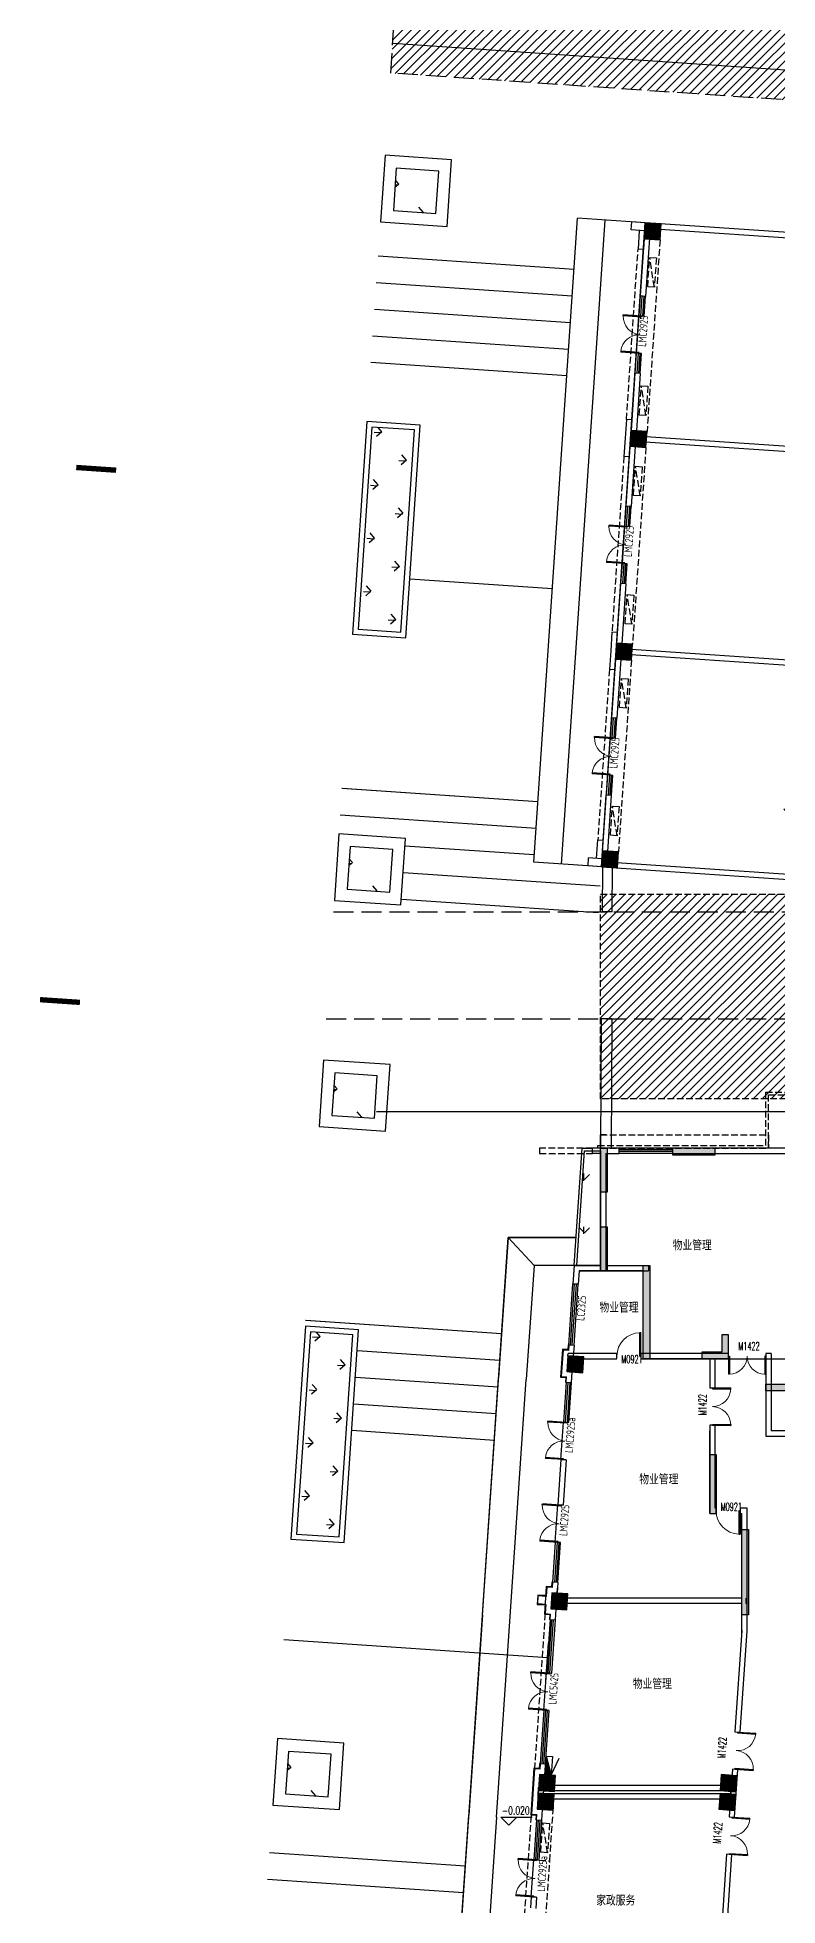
# Model space of a CAD drawing. Header units: millimetres. Extents: x 36720183 to 38160956, y 58934012 to 60388477.
# Drawn here: x 37394850 to 37422603, y 59413485 to 59483535 of the extents above; entities that cross this region are included whole.
import ezdxf

# ---------------------------------------------------------------- set-up
doc = ezdxf.new("R2010")
doc.units = ezdxf.units.MM
doc.header["$LTSCALE"] = 1000
doc.header["$MEASUREMENT"] = 0
doc.linetypes.add('DASH', pattern=[0.35, 0.25, -0.1])
for name, color, linetype in [('@ 绿化', 8, 'Continuous'), ('@YL', 2, 'Continuous'), ('@园建', 1, 'Continuous'), ('@围墙', 5, 'Continuous'), ('@扑救面填充', 8, 'Continuous'), ('C_Wall', 6, 'Continuous'), ('COLUMN', 9, 'Continuous'), ('CURTWALL', 4, 'Continuous'), ('DIM_ELEV', 3, 'Continuous'), ('DIM_LEAD', 3, 'Continuous'), ('DIM_SYMB', 3, 'Continuous'), ('j-建筑提资说明', 5, 'Continuous'), ('PUB_HATCH', 8, 'Continuous'), ('PUB_TEXT', 7, 'Continuous'), ('STAIR', 2, 'Continuous'), ('SZ-ZH-DIM', 7, 'Continuous'), ('WALL', 4, 'Continuous'), ('WINDOW', 2, 'Continuous'), ('WINDOW_TEXT', 3, 'Continuous'), ('扑救面', 2, 'Continuous'), ('水X-EQU', 200, 'Continuous'), ('空调机位', 7, 'Continuous'), ('线脚', 6, 'Continuous'), ('裙楼挑廊', 7, 'Continuous'), ('首层轮廓', 6, 'Continuous')]:
    doc.layers.add(name, color=color, linetype=linetype)
doc.styles.add('_TCH_DIM', font='SIMPLEX', dxfattribs={"bigfont": 'GBCBIG'})
doc.styles.add('_TCH_WINDOW', font='SIMPLEX.shx', dxfattribs={"width": 0.7, "height": 3.5, "bigfont": 'GBCBIG.shx'})
doc.styles.get("Standard").update_dxf_attribs({"font": 'gbenor.shx', "bigfont": 'gbcbig.shx'})
pattern_1 = [(45, (0, 0), (-168.3798023, 168.3798023), [])]

# ---------------------------------------------------------------- blocks, each defined once
blk = doc.blocks.new('_FZH')
blk.add_lwpolyline([(-0.5, -0.5), (0.5, -0.5), (0.5, 0.5), (-0.5, 0.5)], close=True)
at = {"layer": 'PUB_HATCH'}
blk.add_solid([(-0.5, -0.5), (0.5, -0.5), (-0.5, 0.5), (0.5, 0.5)], dxfattribs=at)
blk = doc.blocks.new('A$C0E546E4F')
at = {"layer": '水X-EQU'}
h = blk.add_hatch(dxfattribs=at)
h.set_pattern_fill('ANSI31', color=256, scale=80, style=0)
h.set_pattern_definition([(45, (-34231878.309, -36246077.902), (-7.0710678119, 7.0710678119), [])])
h.paths.add_polyline_path([(0, 240), (0, 0), (700, 0)])
for p, q in [((0, 240), (659, 493)), ((700, 0), (0, 240))]:
    blk.add_line(p, q, dxfattribs=at)
blk.add_lwpolyline([(0, 240), (0, 0), (700, 0), (700, 240)], close=True, dxfattribs=at)
blk = doc.blocks.new('DKHG')
at = {"layer": '空调机位', "linetype": 'DASH'}
blk.add_lwpolyline([(37412915, 59399871), (37412665, 59399888), (37412740, 59400986), (37412989, 59400969)], close=True, dxfattribs=at)
blk.add_lwpolyline([(37412915, 59399871), (37412740, 59400986)], dxfattribs=at)
blk = doc.blocks.new('scjg0112')
at = {"layer": 'C_Wall'}
h = blk.add_hatch(color=252, dxfattribs=at)
h.dxf.hatch_style = 1
h.paths.add_polyline_path([(4965705, -2297534), (4965705, -2297334), (4965455, -2297334), (4965455, -2298984), (4965705, -2298984)])
h.paths.add_polyline_path([(4965705, -2300284), (4965455, -2300284), (4965455, -2301934), (4965705, -2301934), (4965705, -2301734)])
h.paths.add_polyline_path([(4967305, -2301734), (4967055, -2301734), (4967055, -2305234), (4967305, -2305234)])
h.paths.add_polyline_path([(4969805, -2309034), (4969805, -2308834), (4969555, -2308834), (4969555, -2311034), (4969805, -2311034)])
h.paths.add_polyline_path([(4971005, -2311634), (4970755, -2311634), (4970755, -2314834), (4971005, -2314834)])
h.paths.add_polyline_path([(4974606, -2315284), (4972905, -2315284), (4972905, -2315534), (4973055, -2315534), (4973055, -2315534), (4974606, -2315534)])
h.paths.add_polyline_path([(4982405, -2315284), (4980705, -2315284), (4980705, -2315534), (4980855, -2315534), (4980855, -2315534), (4982405, -2315534)])
h.paths.add_polyline_path([(4984555, -2311634), (4984305, -2311634), (4984305, -2314834), (4984555, -2314834), (4984555, -2314734)])
h.paths.add_polyline_path([(4985755, -2308834), (4985505, -2308834), (4985505, -2309034), (4985505, -2311034), (4985755, -2311034)])
h.paths.add_polyline_path([(4982855, -2307884), (4981055, -2307884), (4981055, -2308134), (4982855, -2308134)])
h.paths.add_polyline_path([(4974255, -2307884), (4972455, -2307884), (4972455, -2308134), (4974255, -2308134)])
h.paths.add_polyline_path([(4973305, -2306184), (4973105, -2306184), (4971655, -2306184), (4971655, -2306434), (4973305, -2306434)])
h.paths.add_polyline_path([(4975655, -2306184), (4975455, -2306184), (4974005, -2306184), (4974005, -2306434), (4975655, -2306434)])
h.paths.add_polyline_path([(4970255, -2304334), (4970005, -2304334), (4970005, -2304984), (4969255, -2304984), (4969255, -2305234), (4970255, -2305234)])
h.paths.add_polyline_path([(4975655, -2303484), (4975405, -2303484), (4975405, -2304834), (4975905, -2304834), (4975905, -2304584), (4975655, -2304584)])
h.paths.add_polyline_path([(4975655, -2298234), (4977655, -2298234), (4977655, -2298984), (4977855, -2298984), (4977855, -2298034), (4975655, -2298034), (4975655, -2297334), (4975405, -2297334), (4975405, -2301034), (4975655, -2301034)])
h.paths.add_polyline_path([(4969755, -2297334), (4968355, -2297334), (4968155, -2297334), (4968155, -2297584), (4969755, -2297584)])
h.paths.add_polyline_path([(4979855, -2298234), (4980305, -2298234), (4980305, -2298034), (4979655, -2298034), (4979655, -2299684), (4979855, -2299684)])
h.paths.add_polyline_path([(4986955, -2296484), (4986705, -2296484), (4986705, -2296934), (4985655, -2296934), (4985655, -2297184), (4986955, -2297184)])
h.paths.add_polyline_path([(4990205, -2295484), (4989955, -2295484), (4989955, -2297184), (4990205, -2297184)])
h.paths.add_polyline_path([(4993955, -2295484), (4993705, -2295484), (4993705, -2295684), (4993705, -2297134), (4993955, -2297134)])
h.paths.add_polyline_path([(4993955, -2299784), (4993705, -2299784), (4993705, -2301384), (4993705, -2301584), (4993955, -2301584)])
h.paths.add_polyline_path([(4992355, -2301384), (4992105, -2301384), (4992105, -2304234), (4992105, -2304434), (4992355, -2304434)])
h.paths.add_polyline_path([(4987136, -2304234), (4986955, -2304234), (4986955, -2303634), (4986705, -2303634), (4986705, -2304834), (4986955, -2304834), (4986955, -2304484), (4987136, -2304484)])
h.paths.add_polyline_path([(4982505, -2303284), (4982255, -2303284), (4982255, -2304584), (4982001, -2304584), (4982001, -2304834), (4982505, -2304834)])
h.paths.add_polyline_path([(4983905, -2306184), (4983705, -2306184), (4982255, -2306184), (4982255, -2306434), (4983905, -2306434)])
h.paths.add_polyline_path([(4986955, -2306184), (4986755, -2306184), (4985305, -2306184), (4985305, -2306434), (4986955, -2306434)])
h.paths.add_polyline_path([(4982255, -2297534), (4982505, -2297534), (4982505, -2297184), (4982955, -2297184), (4982955, -2296934), (4982255, -2296934)])
h.paths.add_polyline_path([(4982505, -2298034), (4981805, -2298034), (4981805, -2298234), (4982255, -2298234), (4982255, -2299484), (4982505, -2299484)])
for points in [[(4990205, -2295484), (4989955, -2295484), (4989955, -2297184), (4990205, -2297184)], [(4993705, -2295684), (4993705, -2295484), (4993955, -2295484), (4993955, -2297134), (4993705, -2297134), (4993705, -2295684)], [(4985655, -2297184), (4985655, -2296934), (4986705, -2296934), (4986705, -2296484), (4986955, -2296484), (4986955, -2297184)], [(4965705, -2297334), (4965705, -2297534), (4965705, -2297534), (4965705, -2298984), (4965455, -2298984), (4965455, -2297334)], [(4969755, -2297584), (4969755, -2297334), (4968355, -2297334), (4968355, -2297334), (4968155, -2297334), (4968155, -2297584)], [(4982955, -2296934), (4982255, -2296934), (4982255, -2298034), (4981805, -2298034), (4981805, -2298234), (4982255, -2298234), (4982255, -2299484), (4982505, -2299484), (4982505, -2297184), (4982955, -2297184)], [(4980305, -2298234), (4980305, -2298034), (4979655, -2298034), (4979655, -2299684), (4979855, -2299684), (4979855, -2298234)], [(4965705, -2301934), (4965455, -2301934), (4965455, -2300284), (4965705, -2300284), (4965705, -2301734), (4965705, -2301734)], [(4993705, -2301584), (4993705, -2301384), (4993705, -2301384), (4993705, -2299784), (4993955, -2299784), (4993955, -2301584)], [(4967055, -2301734), (4967305, -2301734), (4967305, -2305234), (4967055, -2305234)], [(4992105, -2304434), (4992105, -2304234), (4992105, -2304234), (4992105, -2301384), (4992355, -2301384), (4992355, -2304434)], [(4975655, -2303484), (4975405, -2303484), (4975405, -2304834), (4975905, -2304834), (4975905, -2304584), (4975655, -2304584)], [(4982255, -2303284), (4982255, -2304584), (4982001, -2304584), (4982001, -2304834), (4982505, -2304834), (4982505, -2303284)], [(4986955, -2304834), (4986705, -2304834), (4986705, -2303634), (4986955, -2303634), (4986955, -2304234), (4987136, -2304234), (4987136, -2304484), (4986955, -2304484)], [(4970005, -2304334), (4970005, -2304984), (4969255, -2304984), (4969255, -2305234), (4970255, -2305234), (4970255, -2304334)], [(4973105, -2306184), (4973305, -2306184), (4973305, -2306434), (4971655, -2306434), (4971655, -2306184), (4973105, -2306184)], [(4975455, -2306184), (4975655, -2306184), (4975655, -2306434), (4974005, -2306434), (4974005, -2306184), (4975455, -2306184)], [(4983705, -2306184), (4983905, -2306184), (4983905, -2306434), (4982255, -2306434), (4982255, -2306184), (4983705, -2306184)], [(4986755, -2306184), (4986955, -2306184), (4986955, -2306434), (4985305, -2306434), (4985305, -2306184), (4986755, -2306184)], [(4974255, -2307884), (4972455, -2307884), (4972455, -2308134), (4974255, -2308134)], [(4981055, -2307884), (4982855, -2307884), (4982855, -2308134), (4981055, -2308134)], [(4969555, -2311034), (4969805, -2311034), (4969805, -2309034), (4969805, -2309034), (4969805, -2308834), (4969555, -2308834)], [(4985755, -2311034), (4985505, -2311034), (4985505, -2309034), (4985505, -2309034), (4985505, -2308834), (4985755, -2308834)], [(4970755, -2311634), (4971005, -2311634), (4971005, -2314834), (4970755, -2314834)], [(4984555, -2311634), (4984305, -2311634), (4984305, -2314834), (4984305, -2314834), (4984555, -2314834), (4984555, -2314734), (4984555, -2314734)], [(4974606, -2315534), (4974606, -2315284), (4972905, -2315284), (4972905, -2315534), (4973055, -2315534), (4973055, -2315534)], [(4982405, -2315534), (4982405, -2315284), (4980705, -2315284), (4980705, -2315534), (4980855, -2315534), (4980855, -2315534)]]:
    blk.add_lwpolyline(points, close=True, dxfattribs=at)
at = {"layer": 'C_Wall', "const_width": 0.02}
blk.add_lwpolyline([(4977655, -2298984), (4977855, -2298984), (4977855, -2298034), (4975655, -2298034), (4975655, -2297334), (4975405, -2297334), (4975405, -2301034), (4975655, -2301034), (4975655, -2298234), (4977655, -2298234)], close=True, dxfattribs=at)
blk = doc.blocks.new('$DorLib2D$00000002')
for p, q in [((-0.5, 0), (-0.5, 0.4875)), ((-0.475, 0.4875), (-0.5, 0.4875)), ((-0.475, 0), (-0.475, 0.4875)), ((0.475, 0), (0.475, 0.4875)), ((0.475, 0.4875), (0.5, 0.4875)), ((0.5, 0), (0.5, 0.4875)), ((-0.5, 0), (-0.475, 0)), ((0.5, 0), (0.475, 0))]:
    blk.add_line(p, q)
at = {"lineweight": 13}
for centre, start, end in [((-0.4875, 0), 0, 88.53072), ((0.4875, 0), 91.46928, 180)]:
    blk.add_arc(centre, 0.4875, start, end, dxfattribs=at)
blk = doc.blocks.new('$DorLib2D$00000001')
for p, q in [((0.45, 0.975), (0.5, 0.975)), ((0.45, 0), (0.45, 0.975)), ((0.5, 0), (0.5, 0.975)), ((0.5, 0), (0.45, 0))]:
    blk.add_line(p, q)
at = {"lineweight": 13}
blk.add_arc((0.475, 0), 0.975, 91.46928, 180, dxfattribs=at)
blk = doc.blocks.new('T10T12T13scpm')
at = {"layer": '@YL', "color": 6, "ltscale": 0.2}
for points in [[(572127, 105166), (572426, 109566), (572814, 109566)], [(572226, 105159), (572519, 109466), (572814, 109466)]]:
    blk.add_lwpolyline(points, dxfattribs=at)
at = {"layer": 'CURTWALL', "color": 6}
for p, q in [((571924, 102179), (572080, 104474)), ((571990, 102175), (572146, 104470)), ((572057, 102170), (572213, 104465)), ((572080, 104474), (572279, 104461)), ((572123, 102166), (572279, 104461)), ((571829, 100783), (571727, 99286)), ((571895, 100778), (571793, 99281)), ((571962, 100774), (571860, 99277)), ((571926, 99272), (572028, 100769)), ((571727, 99286), (571926, 99272)), ((571631, 97889), (571831, 97875)), ((571516, 96185), (571716, 96171)), ((571421, 94788), (571319, 93291)), ((571488, 94783), (571386, 93287)), ((571621, 94774), (571421, 94788)), ((571554, 94779), (571452, 93282)), ((571519, 93278), (571621, 94774)), ((571224, 91895), (571088, 89885)), ((571154, 89881), (571291, 91890)), ((571221, 89876), (571357, 91886)), ((571287, 89871), (571424, 91881)), ((571088, 89885), (571287, 89871)), ((570993, 88488), (570856, 86479)), ((570922, 86474), (571059, 88484)), ((570989, 86470), (571126, 88479)), ((571192, 88475), (570993, 88488)), ((571055, 86465), (571192, 88475)), ((570713, 84380), (570611, 82883)), ((570780, 84376), (570677, 82879)), ((570846, 84371), (570744, 82874)), ((570811, 82870), (570913, 84367)), ((570611, 82883), (570811, 82870)), ((570516, 81487), (570715, 81473))]:
    blk.add_line(p, q, dxfattribs=at)
at = {"layer": 'DIM_ELEV', "color": 6}
for p, q in [((569682, 84175), (569382, 84475)), ((569382, 84475), (570547, 84475)), ((569682, 84175), (569982, 84475))]:
    blk.add_line(p, q, dxfattribs=at)
at = {"layer": 'STAIR', "color": 6}
for p, q in [((570623, 105166), (569651, 106206)), ((568690, 92067), (569295, 100955)), ((569728, 91996), (570332, 100884)), ((571631, 97889), (571727, 99286)), ((571421, 94788), (571516, 96185)), ((568690, 92067), (568179, 84552)), ((569217, 84482), (569728, 91996)), ((571068, 89600), (571163, 90997)), ((570992, 88488), (571088, 89885)), ((567663, 76955), (568179, 84552)), ((569217, 84482), (568701, 76884)), ((570516, 81486), (570611, 82883))]:
    blk.add_line(p, q, dxfattribs=at)
for points in [[(572197, 106206), (569651, 106206), (569295, 100955)], [(572127, 105166), (570623, 105166), (570332, 100884)]]:
    blk.add_lwpolyline(points, dxfattribs=at)
at = {"layer": 'WALL', "color": 6}
for p, q in [((573114, 109566), (573114, 110066)), ((573314, 110066), (573114, 110066)), ((573312, 109566), (572814, 109566)), ((572814, 109366), (572814, 109566)), ((573112, 109366), (572814, 109366)), ((573112, 109366), (573112, 104966)), ((575273, 109566), (573113, 109566)), ((573113, 105166), (573113, 109566)), ((573814, 109566), (573312, 109566)), ((573312, 109366), (573814, 109366)), ((573312, 109366), (573312, 104966)), ((573814, 109366), (573814, 109566)), ((583112, 109566), (575273, 109566)), ((580114, 109566), (575814, 109566)), ((575814, 109566), (575814, 109366)), ((575814, 109366), (580114, 109366)), ((572127, 105166), (572080, 104474)), ((572127, 105166), (573113, 105166)), ((573112, 105166), (572127, 105166)), ((573112, 104966), (573112, 105166)), ((573313, 105166), (574913, 105166)), ((574913, 105166), (574913, 104966)), ((572279, 104461), (572080, 104474)), ((572314, 104966), (572279, 104461)), ((572314, 104966), (573213, 104966)), ((573112, 104966), (572314, 104966)), ((573312, 104966), (573112, 104966)), ((573213, 104966), (574913, 104966)), ((571689, 101679), (571643, 100996)), ((571711, 101993), (571689, 101679)), ((571910, 101980), (571711, 101993)), ((571889, 101666), (571856, 101182)), ((571889, 101666), (573729, 101666)), ((571896, 101780), (571902, 101866)), ((572096, 101767), (571896, 101780)), ((573729, 101866), (571902, 101866)), ((571924, 102179), (571910, 101980)), ((572123, 102166), (571924, 102179)), ((572123, 102166), (572096, 101767)), ((573729, 101666), (573729, 101866)), ((577213, 101866), (574629, 101866)), ((574629, 101866), (574629, 101666)), ((574629, 101666), (577213, 101666)), ((577313, 101866), (574712, 101866)), ((577213, 101666), (574712, 101666)), ((577912, 101866), (577213, 101866)), ((577213, 101666), (577213, 100569)), ((577913, 101866), (577313, 101866)), ((577913, 101666), (577413, 101666)), ((577413, 100569), (577413, 101666)), ((577413, 101666), (577912, 101666)), ((577912, 101666), (577912, 101866)), ((577913, 101666), (580612, 101666)), ((579512, 101866), (579312, 101866)), ((579312, 101866), (579312, 101666)), ((579312, 101666), (579312, 98766)), ((579312, 101666), (579312, 101666)), ((579512, 101866), (579512, 98966)), ((571643, 100996), (571842, 100982)), ((571829, 100783), (571842, 100982)), ((571856, 101182), (572055, 101168)), ((572028, 100769), (572055, 101168)), ((571829, 100783), (572028, 100769)), ((577213, 100569), (577413, 100569)), ((577213, 99169), (577212, 95866)), ((577413, 99169), (577213, 99169)), ((577213, 95866), (577213, 98966)), ((577412, 96066), (577413, 99169)), ((582071, 98966), (579512, 98966)), ((577413, 96066), (577413, 98766)), ((579312, 98766), (582071, 98766)), ((571631, 97889), (571516, 96185)), ((571831, 97875), (571631, 97889)), ((571831, 97875), (571716, 96171)), ((571716, 96171), (571516, 96185)), ((577449, 96066), (577412, 96066)), ((577449, 95866), (577449, 96066)), ((578612, 96066), (578349, 96066)), ((578349, 96066), (578349, 95866)), ((578612, 91473), (578612, 96066)), ((578613, 92693), (578613, 96066)), ((577212, 95866), (577449, 95866)), ((578349, 95866), (578412, 95866)), ((578412, 91473), (578412, 95866)), ((578413, 92693), (578413, 95866)), ((571319, 93291), (571306, 93092)), ((571519, 93278), (571319, 93291)), ((571519, 93278), (571492, 92879)), ((570763, 92477), (570783, 92777)), ((571062, 92457), (570763, 92477)), ((571083, 92756), (570783, 92777)), ((571106, 93105), (571083, 92756)), ((571306, 93092), (571106, 93105)), ((571272, 92593), (571252, 92294)), ((571292, 92892), (571272, 92593)), ((571492, 92879), (571292, 92892)), ((578413, 92493), (571466, 92493)), ((571479, 92693), (571504, 93065)), ((578413, 92693), (571479, 92693)), ((578573, 92693), (578613, 92693)), ((578573, 92493), (578573, 92693)), ((578573, 92493), (578613, 92493)), ((571062, 92457), (571038, 92108)), ((571038, 92108), (571238, 92094)), ((571224, 91895), (571238, 92094)), ((571224, 91895), (571424, 91881)), ((571252, 92294), (571451, 92280)), ((571424, 91881), (571451, 92280)), ((578412, 91473), (578154, 87677)), ((578354, 87663), (578612, 91459)), ((578154, 87677), (578354, 87663)), ((570643, 86293), (570527, 84593)), ((570842, 86279), (570643, 86293)), ((570855, 86478), (570842, 86279)), ((571055, 86465), (570855, 86478)), ((571055, 86465), (571028, 86066)), ((578059, 86280), (577938, 84488)), ((578259, 86266), (578059, 86280)), ((578137, 84475), (578259, 86266)), ((570829, 86080), (570740, 84779)), ((570775, 85278), (570796, 85591)), ((571028, 86066), (570829, 86080)), ((570981, 85371), (570989, 85481)), ((570989, 85481), (578005, 85481)), ((571002, 85681), (578019, 85681)), ((577998, 85371), (578005, 85481)), ((578191, 85264), (578212, 85577)), ((570740, 84779), (570940, 84766)), ((570913, 84367), (570940, 84766)), ((570968, 85171), (577984, 85171)), ((570981, 85371), (577998, 85371)), ((570527, 84593), (570727, 84580)), ((570713, 84380), (570727, 84580)), ((570713, 84380), (570913, 84367)), ((577938, 84488), (578137, 84475)), ((577843, 83091), (577590, 79379)), ((577790, 79365), (578042, 83078)), ((578042, 83078), (577843, 83091)), ((570516, 81486), (570488, 81073)), ((570716, 81473), (570516, 81486)), ((570716, 81473), (570688, 81059))]:
    blk.add_line(p, q, dxfattribs=at)
at = {"layer": 'WINDOW', "color": 6}
for p, q in [((575814, 109566), (573814, 109566)), ((575814, 109499), (573814, 109499)), ((575814, 109432), (573814, 109432)), ((575814, 109366), (573814, 109366))]:
    blk.add_line(p, q, dxfattribs=at)
at = {"layer": '线脚', "color": 6}
for points in [[(571899, 102181), (571887, 102006), (571687, 102020), (571616, 100972), (571816, 100959), (571804, 100784)], [(571924, 102179), (571899, 102181), (571887, 102006), (571687, 102020), (571616, 100972), (571816, 100959), (571804, 100784), (571829, 100783)], [(571319, 93291), (571294, 93293), (571283, 93118), (571083, 93132), (571059, 92783), (570760, 92803), (570736, 92454), (571036, 92434), (571012, 92084), (571211, 92071), (571199, 91896), (571221, 91895)], [(571294, 93293), (571283, 93118), (571083, 93132), (571012, 92084), (571211, 92071), (571199, 91896)], [(570830, 86480), (570819, 86306), (570619, 86319), (570500, 84570), (570700, 84556), (570688, 84382)], [(570855, 86479), (570830, 86480), (570819, 86306), (570619, 86319), (570500, 84570), (570700, 84556), (570688, 84382), (570713, 84380)]]:
    blk.add_lwpolyline(points, dxfattribs=at)
at = {"layer": '裙楼挑廊', "color": 6, "linetype": 'DASH'}
for p, q in [((571038, 92108), (570643, 86293)), ((570079, 77993), (570528, 84593)), ((570992, 79634), (571215, 82842))]:
    blk.add_line(p, q, dxfattribs=at)
for points in [[(572814, 109566), (570822, 109566), (570822, 109366), (572814, 109366)], [(570811, 82870), (571210, 82842), (571358, 84972)]]:
    blk.add_lwpolyline(points, dxfattribs=at)
at = {"layer": '首层轮廓', "color": 6}
for p, q in [((574713, 104966), (573113, 104966)), ((577913, 101666), (574713, 101666)), ((578413, 91366), (578413, 94866))]:
    blk.add_line(p, q, dxfattribs=at)
at = {"layer": '首层轮廓', "color": 6, "linetype": 'DASH'}
for points in [[(573014, 109566), (573014, 109666), (579314, 109666), (579314, 111666), (583014, 111666)], [(573114, 109566), (579414, 109566), (579414, 111566), (583014, 111566)], [(573114, 109566), (573114, 110066), (579414, 110066), (579414, 109566)]]:
    blk.add_lwpolyline(points, dxfattribs=at)
at = {"layer": '@YL', "color": 6}
blk.add_blockref('DKHG', (-36841788, -59316727), dxfattribs=at)
at = {"layer": 'C_Wall', "color": 6}
blk.add_blockref('scjg0112', (-4392341, 2406900), dxfattribs=at)
at = {"layer": 'COLUMN', "color": 6, "xscale": 599.9999999767169, "yscale": 599.9999999767169, "zscale": 599.9999999767169, "rotation": 356.1108918344287}
for p in [(572175, 101461), (571571, 92573), (571108, 85760), (577923, 85753), (571060, 85058), (577876, 85051)]:
    blk.add_blockref('_FZH', p, dxfattribs=at)
at = {"layer": 'WINDOW', "color": 6}
ref = blk.add_blockref('$DorLib2D$00000001', (574179, 101766), dxfattribs=dict(at, xscale=900, yscale=900, zscale=900, rotation=0.000310951944365081))
ref.add_attrib('A', 'M0921', (573899, 101501), dxfattribs={"layer": 'WINDOW_TEXT', "color": 0, "height": 297.5, "rotation": 0.00031, "style": '_TCH_WINDOW', "width": 0.494118})
ref = blk.add_blockref('$DorLib2D$00000002', (578612, 101766), dxfattribs=dict(at, xscale=1400, yscale=1400, zscale=-1400, rotation=180.0003109518408))
ref.add_attrib('A', 'M1422', (578283, 101992), dxfattribs={"layer": 'WINDOW_TEXT', "color": 0, "height": 297.5, "rotation": 0.00031, "style": '_TCH_WINDOW', "width": 0.494118})
ref = blk.add_blockref('$DorLib2D$00000002', (577313, 99869), dxfattribs=dict(at, xscale=1400, yscale=1400, zscale=-1400, rotation=269.990200091172))
ref.add_attrib('A', 'M1422', (577087, 99540), dxfattribs={"layer": 'WINDOW_TEXT', "color": 0, "height": 297.5, "rotation": 89.9902, "style": '_TCH_WINDOW', "width": 0.494118})
at = {"layer": 'WINDOW', "color": 6, "xscale": -1400, "yscale": 1400}
for p, zscale, rotation in [((571779, 98581), 1400, 86.09921491208866), ((571568, 95480), 1400, 86.1108864023528), ((571140, 89180), -1400, 86.10706666192988), ((570663, 82178), 1400, 86.09921471580512)]:
    blk.add_blockref('$DorLib2D$00000002', p, dxfattribs=dict(at, zscale=zscale, rotation=rotation))
at = {"layer": 'WINDOW', "color": 6}
ref = blk.add_blockref('$DorLib2D$00000001', (577899, 95966), dxfattribs=dict(at, xscale=-900.0000000000002, yscale=900.0000000000002, zscale=-900.0000000000002, rotation=180.0000010341036))
ref.add_attrib('A', 'M0921', (577619, 95967), dxfattribs={"layer": 'WINDOW_TEXT', "color": 0, "height": 297.5, "rotation": 0, "style": '_TCH_WINDOW', "width": 0.494118})
ref = blk.add_blockref('$DorLib2D$00000002', (578207, 86972), dxfattribs=dict(at, xscale=1400, yscale=1400, zscale=-1400, rotation=266.110892251723))
ref.add_attrib('A', 'M1422', (577792, 86670), dxfattribs={"layer": 'WINDOW_TEXT', "color": 0, "height": 297.5, "rotation": 86.11089, "style": '_TCH_WINDOW', "width": 0.494118})
ref = blk.add_blockref('$DorLib2D$00000002', (577990, 83783), dxfattribs=dict(at, xscale=1400, yscale=1400, zscale=-1400, rotation=266.110892251723))
ref.add_attrib('A', 'M1422', (577625, 83478), dxfattribs={"layer": 'WINDOW_TEXT', "color": 0, "height": 297.5, "rotation": 86.11089, "style": '_TCH_WINDOW', "width": 0.494118})
at = {"layer": '水X-EQU', "color": 6, "xscale": -1, "rotation": 266.1024401007629}
blk.add_blockref('A$C0E546E4F', (571028, 86066), dxfattribs=at)
at = {"layer": 'DIM_LEAD', "color": 6}
for s, p in [('物业管理', (575821, 105729)), ('物业管理', (573077, 103396)), ('物业管理', (574568, 96954)), ('物业管理', (574325, 89284)), ('家政服务', (572952, 81162))]:
    blk.add_text(s, height=385.8, dxfattribs=at).set_placement(p)
at = {"layer": 'PUB_TEXT', "color": 6, "style": '_TCH_DIM', "width": 0.705882}
blk.add_text('-0.020', height=297.5, dxfattribs=at).set_placement((569417, 84580))
at = {"layer": 'WINDOW_TEXT', "color": 6, "width": 0.7}
for s, p in [('LC2325', (572509, 103079)), ('LMC2925a', (572080, 98126)), ('LMC2925', (571865, 95012)), ('LMC5425', (571460, 88694)), ('LMC2925a', (571029, 81685))]:
    blk.add_text(s, height=300, rotation=85.86989, dxfattribs=at).set_placement(p)
blk = doc.blocks.new('$DorLib2D$00000226')
at = {"color": 0, "const_width": 0.0182}
for points in [[(0.492, -0.001), (0.492, 0.753)], [(-0.492, 0), (-0.492, 0.253)]]:
    blk.add_lwpolyline(points, dxfattribs=at)
at = {"color": 0}
for centre, radius, start, end in [((0.505, -0.002), 0.755, 90.9833, 179.72377), ((-0.501, 0.003), 0.251, 359.78987, 87.91505)]:
    blk.add_arc(centre, radius, start, end, dxfattribs=at)
blk = doc.blocks.new('TP2scpm')
at = {"layer": '@YL', "color": 6, "ltscale": 0.2}
blk.add_line((431321, -380863), (431521, -380877), dxfattribs=at)
blk.add_lwpolyline([(445869, -380650), (446119, -378602), (446631, -378296)], dxfattribs=at)
at = {"layer": 'CURTWALL', "color": 6}
for p, q in [((431520, -379423), (431469, -380172)), ((431586, -379428), (431535, -380176)), ((431653, -379432), (431602, -380181)), ((431668, -380185), (431719, -379437)), ((431374, -381568), (431323, -382317)), ((431573, -381582), (431374, -381568)), ((431440, -381573), (431389, -382321)), ((431507, -381578), (431456, -382326)), ((431522, -382330), (431573, -381582)), ((430983, -387305), (430933, -388053)), ((431050, -387310), (430999, -388058)), ((431132, -388067), (431183, -387319)), ((430933, -388053), (431132, -388067)), ((430838, -389450), (430787, -390199)), ((431037, -389464), (430838, -389450)), ((430904, -389455), (430853, -390203)), ((430971, -389459), (430920, -390208)), ((430986, -390212), (431037, -389464)), ((430444, -395237), (430393, -395985)), ((430510, -395241), (430460, -395990)), ((430577, -395246), (430526, -395994)), ((430593, -395999), (430643, -395250)), ((430393, -395985), (430593, -395999)), ((430298, -397382), (430247, -398130)), ((430498, -397396), (430298, -397382)), ((430365, -397386), (430314, -398135)), ((430431, -397391), (430380, -398139)), ((430447, -398144), (430498, -397396))]:
    blk.add_line(p, q, dxfattribs=at)
at = {"layer": 'DIM_ELEV', "color": 6}
for p, q in [((438209, -383905), (437909, -383605)), ((437909, -383605), (439159, -383605)), ((438209, -383905), (438509, -383605)), ((437201, -398963), (436901, -398663)), ((436901, -398663), (438151, -398663)), ((437201, -398963), (437501, -398663))]:
    blk.add_line(p, q, dxfattribs=at)
at = {"layer": 'DIM_SYMB', "color": 6}
blk.add_lwpolyline([(441445, -379673, 0, 0, 0), (445277, -379933, 0, 0, 0), (445375, -378487, 0, 0, 0), (443779, -378378, 80, 0, 0), (443480, -378358, 0, 0, 0)], format="xyseb", dxfattribs=at)
at = {"layer": 'STAIR', "color": 6}
for p, q in [((441175, -377324), (440087, -377250)), ((441352, -378829), (441439, -377542)), ((441407, -378893), (441499, -377546)), ((441589, -377552), (441501, -378840)), ((441888, -377573), (441801, -378860)), ((441828, -377569), (442838, -377637)), ((442187, -377593), (442100, -378880)), ((442487, -377614), (442399, -378901)), ((442786, -377634), (442699, -378921)), ((442946, -377645), (444522, -377752)), ((443085, -377654), (443007, -378812)), ((443385, -377675), (443297, -378962)), ((443385, -377675), (443372, -377864)), ((443684, -377695), (443596, -378982)), ((443983, -377715), (443896, -379002)), ((444283, -377736), (444195, -379023)), ((444283, -377736), (444195, -379023)), ((445860, -377843), (444522, -377752)), ((441337, -379049), (441352, -378829)), ((441401, -378993), (441407, -378893)), ((441407, -378893), (443073, -379007)), ((441412, -378833), (443052, -378945)), ((441497, -378899), (441490, -378999)), ((441497, -378899), (443073, -379007)), ((443007, -378812), (442998, -378941)), ((443052, -378945), (444345, -379033)), ((444330, -379252), (441337, -379049)), ((441399, -380346), (441486, -379059)), ((444274, -379189), (441401, -378993)), ((444184, -379182), (441490, -378999)), ((441698, -380366), (441786, -379079)), ((441997, -380387), (442085, -379100)), ((442297, -380407), (442384, -379120)), ((442596, -380427), (442684, -379140)), ((442895, -380448), (442983, -379161)), ((443073, -379007), (444191, -379083)), ((443073, -379007), (444281, -379089)), ((443195, -380468), (443282, -379181)), ((443494, -380489), (443582, -379202)), ((443793, -380509), (443881, -379222)), ((444093, -380529), (444180, -379242)), ((444180, -379242), (444093, -380529)), ((444191, -379083), (444184, -379182)), ((444281, -379089), (444274, -379189)), ((444345, -379033), (444330, -379252)), ((431469, -380172), (431374, -381568)), ((446403, -384595), (446355, -385294)), ((430933, -388053), (430838, -389450)), ((430393, -395985), (430298, -397382))]:
    blk.add_line(p, q, dxfattribs=at)
at = {"layer": 'WALL', "color": 6}
for p, q in [((431187, -376945), (431207, -376646)), ((431706, -376680), (431207, -376646)), ((431906, -376693), (431706, -376680)), ((440087, -377250), (431906, -376693)), ((431686, -376979), (431187, -376945)), ((431486, -376966), (431439, -377664)), ((431693, -376879), (431520, -379423)), ((431693, -376879), (431638, -377677)), ((431693, -376879), (431693, -376879)), ((431892, -376893), (431719, -379437)), ((431892, -376893), (440073, -377449)), ((439887, -377236), (439810, -378378)), ((440009, -378391), (440073, -377449)), ((440073, -377449), (440087, -377250)), ((441184, -377325), (441171, -377524)), ((441171, -377524), (446658, -377897)), ((446871, -377711), (441184, -377325)), ((431638, -377677), (431439, -377664)), ((445860, -377843), (445670, -380637)), ((446060, -377857), (445869, -380650)), ((446871, -377711), (446032, -377654)), ((446658, -377897), (446203, -384582)), ((446403, -384595), (446851, -378011)), ((446658, -377897), (446468, -380691)), ((446871, -377711), (446661, -380804)), ((446871, -377711), (446668, -380704)), ((448852, -377847), (446672, -377698)), ((446851, -378011), (447150, -378031)), ((446871, -377711), (447171, -377732)), ((447171, -377732), (447150, -378031)), ((448647, -380840), (448852, -377847)), ((439810, -378378), (439670, -380429)), ((439883, -380243), (440009, -378391)), ((431719, -379437), (431520, -379423)), ((431469, -380172), (431668, -380185)), ((444373, -380548), (439883, -380243)), ((439770, -380436), (439670, -380429)), ((444260, -380741), (439770, -380436)), ((444260, -380741), (443934, -385530)), ((444459, -380755), (444133, -385544)), ((445670, -380637), (444373, -380548)), ((444439, -381054), (446434, -381190)), ((445815, -380847), (444459, -380755)), ((446455, -380890), (445815, -380847)), ((446468, -380691), (445869, -380650)), ((446468, -380691), (448647, -380840)), ((431323, -382317), (431163, -384661)), ((431522, -382330), (431323, -382317)), ((431522, -382330), (431363, -384675)), ((431005, -384049), (430957, -384748)), ((431204, -384063), (431005, -384049)), ((431204, -384063), (431163, -384661)), ((430957, -384748), (430910, -385446)), ((431150, -384861), (430983, -387305)), ((431150, -384861), (431109, -385459)), ((431150, -384861), (431150, -384861)), ((431163, -384661), (431163, -384661)), ((431349, -384874), (431183, -387319)), ((446115, -385879), (431349, -384874)), ((446129, -385679), (431363, -384675)), ((446203, -384582), (446403, -384595)), ((431109, -385459), (430910, -385446)), ((446115, -385879), (445922, -388722)), ((446121, -388736), (446322, -385793)), ((446156, -385280), (446129, -385679)), ((446355, -385294), (446156, -385280)), ((446322, -385793), (446355, -385294)), ((431183, -387319), (430983, -387305)), ((431117, -387314), (431066, -388063)), ((445922, -388722), (446121, -388736)), ((430787, -390199), (430620, -392643)), ((430986, -390212), (430787, -390199)), ((430986, -390212), (430820, -392656)), ((445786, -390718), (445586, -393661)), ((445779, -393774), (445986, -390731)), ((445986, -390731), (445786, -390718)), ((430462, -392031), (430414, -392729)), ((430661, -392044), (430462, -392031)), ((430661, -392044), (430620, -392643)), ((430414, -392729), (430367, -393427)), ((430607, -392842), (430444, -395237)), ((430607, -392842), (430566, -393441)), ((430607, -392842), (430607, -392842)), ((430620, -392643), (430620, -392643)), ((430806, -392856), (430643, -395250)), ((445572, -393860), (430806, -392856)), ((445586, -393661), (430820, -392656)), ((430566, -393441), (430367, -393427)), ((445572, -393860), (445375, -396754)), ((445575, -396767), (445779, -393774)), ((430643, -395250), (430444, -395237)), ((445375, -396754), (445575, -396767)), ((430077, -400624), (430247, -398130)), ((430247, -398130), (430447, -398144)), ((430277, -400638), (430447, -398144)), ((445240, -398749), (445043, -401642)), ((445439, -398763), (445240, -398749)), ((445249, -401556), (445439, -398763)), ((429885, -400511), (429932, -399813)), ((429932, -399813), (430132, -399826)), ((430077, -400624), (430132, -399826)), ((429565, -400790), (429585, -400491)), ((430084, -400525), (429585, -400491)), ((430077, -400624), (445043, -401642)), ((430077, -400624), (430277, -400638)), ((430064, -400824), (429565, -400790)), ((430064, -400824), (445229, -401856)), ((445229, -401856), (445528, -401876)), ((445249, -401556), (445549, -401577)), ((445549, -401577), (445528, -401876))]:
    blk.add_line(p, q, dxfattribs=at)
for points in [[(446681, -380505), (448461, -380626), (448639, -378032), (446858, -377911), (446681, -380505)], [(448461, -380626), (448638, -378032)], [(446455, -380890), (446316, -381085), (444439, -381054)]]:
    blk.add_lwpolyline(points, dxfattribs=at)
at = {"layer": 'WINDOW', "color": 6}
for p, q in [((445786, -390718), (445922, -388722)), ((445853, -390722), (445988, -388727)), ((445919, -390727), (446055, -388731)), ((445986, -390731), (446121, -388736)), ((445240, -398749), (445375, -396754)), ((445306, -398754), (445442, -396758)), ((445373, -398758), (445508, -396763)), ((445439, -398763), (445575, -396767))]:
    blk.add_line(p, q, dxfattribs=at)
at = {"layer": '裙楼挑廊', "color": 6, "linetype": 'DASH'}
for p, q in [((432264, -377319), (431776, -384503)), ((431005, -384049), (431439, -377664)), ((431735, -385101), (431233, -392484)), ((430910, -385446), (430462, -392031)), ((430367, -393427), (429932, -399812)), ((431192, -393083), (430703, -400266))]:
    blk.add_line(p, q, dxfattribs=at)
at = {"layer": '@YL', "color": 6}
for p in [(-36980864, -59778966), (-36981179, -59783777), (-36981395, -59786793), (-36981709, -59791604), (-36981920, -59794745), (-36982263, -59799533)]:
    blk.add_blockref('DKHG', p, dxfattribs=at)
at = {"layer": 'COLUMN', "color": 6, "xscale": 599.9999999767169, "yscale": 599.9999999767169, "zscale": 599.9999999767169, "rotation": 356.1084516637054}
for p in [(431985, -376999), (439767, -377529), (446552, -377990), (431456, -384781), (439238, -385311), (446022, -385772), (430913, -392763), (438695, -393292), (445479, -393754), (430384, -400545), (438166, -401074), (444950, -401536)]:
    blk.add_blockref('_FZH', p, dxfattribs=at)
at = {"layer": 'WINDOW', "color": 6}
for name, p, xscale, yscale, zscale, rotation in [('$DorLib2D$00000226', (440629, -377387), -1100, 1100, 1100, 356.1084515972569), ('$DorLib2D$00000002', (431521, -380877), -1400, 1400, 1400, 86.10845159715721), ('$DorLib2D$00000001', (446279, -384938), 700, 700, -700, 266.1084474042545), ('$DorLib2D$00000002', (430985, -388759), -1400, 1400, 1400, 86.10845159715721), ('$DorLib2D$00000002', (430445, -396690), -1400, 1400, 1400, 86.10845159715721)]:
    blk.add_blockref(name, p, dxfattribs=dict(at, xscale=xscale, yscale=yscale, zscale=zscale, rotation=rotation))
at = {"layer": 'j-建筑提资说明', "color": 6, "insert": (447276, -378709), "char_height": 350, "width": 1022.92, "attachment_point": 1}
blk.add_mtext('4.5m² ', dxfattribs=at)
at = {"layer": 'PUB_TEXT', "color": 6, "style": '_TCH_DIM'}
blk.add_text('下', height=338, dxfattribs=at).set_placement((441150, -379840))
at = {"layer": 'PUB_TEXT', "color": 6}
for s, p in [('商铺', (438152, -383057)), ('配电间', (444768, -383315)), ('商铺', (437695, -390053)), ('商铺', (437152, -398029))]:
    blk.add_text(s, height=463, dxfattribs=at).set_placement(p)
at = {"layer": 'PUB_TEXT', "color": 6, "style": '_TCH_DIM', "width": 0.705882}
for p in [(438029, -383500), (437642, -390431), (437021, -398558)]:
    blk.add_text('%%P0.000', height=297.5, dxfattribs=at).set_placement(p)
at = {"layer": 'WINDOW_TEXT', "color": 6, "style": '_TCH_WINDOW'}
for s, height, rotation, width, p in [('FM', 297.5, 356.10845, 0.494118, (440160, -377906)), ('乙', 338, 356.10845, 0.7, (440453, -377926)), ('1121', 297.5, 356.10845, 0.494118, (440625, -377938)), ('0719', 297.5, 86.10845, 0.494118, (446096, -384916)), ('乙', 338, 86.10845, 0.7, (446084, -385088)), ('FM', 297.5, 86.10845, 0.494118, (446064, -385381)), ('LC2019', 297.5, 86.10845, 0.494118, (445478, -390070)), ('LC2019', 297.5, 86.10845, 0.494118, (444932, -398101))]:
    blk.add_text(s, height=height, rotation=rotation, dxfattribs=dict(at, width=width)).set_placement(p)
at = {"layer": 'WINDOW_TEXT', "color": 6, "width": 0.7}
for p in [(431739, -381335), (431203, -389217), (430663, -397149)]:
    blk.add_text('LMC2925', height=300, rotation=85.86989, dxfattribs=at).set_placement(p)

msp = doc.modelspace()

# ---------------------------------------------------------------- hatches: boundary and pattern name
at = {"layer": '@ 绿化', "linetype": 'Continuous'}
h = msp.add_hatch(dxfattribs=at)
h.set_pattern_fill('GRASS', color=256, scale=500, angle=86.10845, style=0)
h.set_pattern_definition([(176.1084516, (-2884.4, -42402), (-1063.213365, -927.776352), [264.58066, -1731.01015]), (131.1084516, (-2884.4, -42402), (-1063.21409, -927.776985), [264.58066, -1146.51615]), (221.1084516, (-2884.4, -42402), (927.776985, -1063.21409), [264.58066, -1146.51615])])
h.paths.add_polyline_path([(37408197, 59477037), (37409793, 59476928), (37409901, 59478524), (37408305, 59478633)])
h = msp.add_hatch(dxfattribs=at)
h.set_pattern_fill('GRASS', color=256, scale=500, angle=86.10845, style=0)
h.set_pattern_definition([(176.1084516, (2307.5, 33921.6), (-1063.213365, -927.776352), [264.58066, -1731.01015]), (131.1084516, (2307.5, 33921.6), (-1063.21409, -927.776985), [264.58066, -1146.51615]), (221.1084516, (2307.5, 33921.6), (927.776985, -1063.21409), [264.58066, -1146.51615])])
h.paths.add_polyline_path([(37406878, 59461340), (37408475, 59461231), (37408990, 59468814), (37407394, 59468922)])
h = msp.add_hatch(dxfattribs=at)
h.set_pattern_fill('GRASS', color=256, scale=500, angle=86.10845, style=0)
h.set_pattern_definition([(176.1084516, (-4615, -67843.2), (-1063.213365, -927.776352), [264.58066, -1731.01015]), (131.1084516, (-4615, -67843.2), (-1063.21409, -927.776985), [264.58066, -1146.51615]), (221.1084516, (-4615, -67843.2), (927.776985, -1063.21409), [264.58066, -1146.51615])])
h.paths.add_polyline_path([(37406466, 59451595), (37408062, 59451487), (37408171, 59453083), (37406574, 59453192)])
h = msp.add_hatch(dxfattribs=at)
h.set_pattern_fill('GRASS', color=256, scale=500, angle=86.10845, style=0)
h.set_pattern_definition([(176.1084516, (-5191.9, -76323.6), (-1063.213365, -927.776352), [264.58066, -1731.01015]), (131.1084516, (-5191.9, -76323.6), (-1063.21409, -927.776985), [264.58066, -1146.51615]), (221.1084516, (-5191.9, -76323.6), (927.776985, -1063.21409), [264.58066, -1146.51615])])
h.paths.add_polyline_path([(37405889, 59443115), (37407485, 59443006), (37407594, 59444603), (37405998, 59444711)])
h = msp.add_hatch(dxfattribs=at)
h.set_pattern_fill('GRASS', color=256, scale=500, style=0)
h.set_pattern_definition([(90, (0, 0), (-997.795475, 997.795475), [264.58066, -1731.01015]), (45, (0, 0), (-997.796155, 997.796155), [264.58066, -1146.51615]), (135, (0, 0), (-997.796155, -997.796155), [264.58066, -1146.51615])])
h.paths.add_polyline_path([(37415075, 59437491), (37415367, 59441791), (37415663, 59441790), (37415962, 59441790), (37415962, 59437491)])
h = msp.add_hatch(dxfattribs=at)
h.set_pattern_fill('GRASS', color=256, scale=500, angle=86.10845, style=0)
h.set_pattern_definition([(176.1084516, (0, 0), (-1063.213365, -927.776352), [264.58066, -1731.01015]), (131.1084516, (0, 0), (-1063.21409, -927.776985), [264.58066, -1146.51615]), (221.1084516, (0, 0), (927.776985, -1063.21409), [264.58066, -1146.51615])])
h.paths.add_polyline_path([(37404571, 59427418), (37406167, 59427310), (37406683, 59434892), (37405086, 59435001)])
h = msp.add_hatch(dxfattribs=at)
h.set_pattern_fill('GRASS', color=256, scale=500, angle=86.10845, style=0)
h.set_pattern_definition([(176.1084516, (-6922.5, -101764.8), (-1063.213365, -927.776352), [264.58066, -1731.01015]), (131.1084516, (-6922.5, -101764.8), (-1063.21409, -927.776985), [264.58066, -1146.51615]), (221.1084516, (-6922.5, -101764.8), (927.776985, -1063.21409), [264.58066, -1146.51615])])
h.paths.add_polyline_path([(37404158, 59417674), (37405755, 59417565), (37405863, 59419161), (37404267, 59419270)])
at = {"layer": '@扑救面填充'}
h = msp.add_hatch(dxfattribs=at)
h.set_pattern_fill('ANSI31', color=256, scale=150)
h.set_pattern_definition(pattern_1)
h.paths.add_polyline_path([(37408097, 59482195), (37408572, 59489179), (37433683, 59487471), (37433208, 59480486)])
h = msp.add_hatch(dxfattribs=at)
h.set_pattern_fill('ANSI31', color=256, scale=150)
h.set_pattern_definition(pattern_1)
h.paths.add_polyline_path([(37475072, 59443741), (37415962, 59443741), (37415962, 59451406), (37475072, 59451406)])

# ---------------------------------------------------------------- linework, layer by layer
at = {"layer": '@YL', "color": 8}
for points in [[(37408173, 59483323), (37432817, 59481646)], [(37407622, 59475342), (37414973, 59474842)], [(37407630, 59475341), (37414973, 59474842)], [(37407554, 59474344), (37414905, 59473844)], [(37407486, 59473346), (37414837, 59472846)], [(37407419, 59472349), (37414769, 59471849)], [(37407351, 59471351), (37414701, 59470851)], [(37406808, 59463369), (37406816, 59463369)], [(37408811, 59463233), (37414159, 59462869)], [(37406265, 59455388), (37413616, 59454888)], [(37406265, 59455388), (37413616, 59454888)], [(37406273, 59455387), (37413616, 59454888)], [(37406197, 59454390), (37413548, 59453890)], [(37406129, 59453392), (37406137, 59453392)], [(37408631, 59453222), (37413480, 59452892)], [(37406061, 59452395), (37406069, 59452394)], [(37408563, 59452225), (37415946, 59451722)], [(37408496, 59451227), (37415879, 59450725)], [(37432817, 59443249), (37407561, 59443249)], [(37404908, 59435434), (37412255, 59434934)], [(37404915, 59435433), (37412255, 59434934)], [(37404840, 59434436), (37404848, 59434436)], [(37406843, 59434300), (37412188, 59433936)], [(37404772, 59433439), (37404780, 59433438)], [(37406775, 59433302), (37412120, 59432939)], [(37404704, 59432441), (37404712, 59432440)], [(37406707, 59432305), (37412052, 59431941)], [(37404636, 59431443), (37404644, 59431443)], [(37406639, 59431307), (37411984, 59430943)], [(37404093, 59423462), (37413978, 59422789)], [(37403550, 59415480), (37410900, 59414980)], [(37403558, 59415479), (37410900, 59414980)], [(37403482, 59414482), (37410832, 59413982)]]:
    msp.add_lwpolyline(points, dxfattribs=at)
at = {"layer": '@YL'}
for points in [[(37413461, 59452610), (37415103, 59476754)], [(37414498, 59452539), (37416141, 59476683)], [(37417637, 59476582), (37415103, 59476754)], [(37415995, 59452437), (37417637, 59476582)], [(37416032, 59452435), (37413461, 59452610)], [(37416406, 59450741), (37416020, 59450741)], [(37416393, 59446741), (37415993, 59446741)], [(37421331, 59353327), (37412543, 59353327), (37407149, 59359767), (37412500, 59438531), (37415046, 59438531)]]:
    msp.add_lwpolyline(points, dxfattribs=at)
at = {"layer": '@YL', "color": 3}
msp.add_lwpolyline([(37415075, 59437491), (37415367, 59441791), (37415663, 59441790), (37415962, 59441790), (37415962, 59437491), (37415075, 59437491)], dxfattribs=at)
at = {"layer": '@园建', "color": 2}
for points in [[(37407717, 59476618), (37410211, 59476448), (37410381, 59478943), (37407887, 59479112)], [(37406665, 59461154), (37408660, 59461018), (37409203, 59469000), (37407208, 59469135)], [(37405986, 59451177), (37408481, 59451007), (37408650, 59453501), (37406156, 59453671)], [(37405410, 59442696), (37407904, 59442527), (37408073, 59445021), (37405579, 59445191)], [(37404358, 59427232), (37406353, 59427096), (37406896, 59435078), (37404901, 59435214)], [(37403679, 59417255), (37406173, 59417086), (37406343, 59419580), (37403849, 59419750)]]:
    msp.add_lwpolyline(points, close=True, dxfattribs=at)
at = {"layer": '@园建', "color": 8}
for points in [[(37408197, 59477037), (37409793, 59476928), (37409901, 59478524), (37408305, 59478633)], [(37406878, 59461340), (37408475, 59461231), (37408990, 59468814), (37407394, 59468922)], [(37406466, 59451595), (37408062, 59451487), (37408171, 59453083), (37406574, 59453192)], [(37405889, 59443115), (37407485, 59443006), (37407594, 59444603), (37405998, 59444711)], [(37404571, 59427418), (37406167, 59427310), (37406683, 59434892), (37405086, 59435001)], [(37404158, 59417674), (37405755, 59417565), (37405863, 59419161), (37404267, 59419270)]]:
    msp.add_lwpolyline(points, close=True, dxfattribs=at)
at = {"layer": '@围墙'}
msp.add_line((37416406, 59450741), (37416412, 59452397), dxfattribs=at)
for points in [[(37416032, 59452435), (37416020, 59450741)], [(37415993, 59446743), (37415961, 59441891)], [(37416393, 59446741), (37416361, 59441888)]]:
    msp.add_lwpolyline(points, dxfattribs=at)
at = {"layer": 'SZ-ZH-DIM', "const_width": 200}
for points in [[(37397804, 59467306), (37396308, 59467408)], [(37396447, 59447352), (37394950, 59447454)]]:
    msp.add_lwpolyline(points, dxfattribs=at)
at = {"layer": '扑救面', "color": 8, "linetype": 'DASH', "ltscale": 3}
msp.add_lwpolyline([(37408097, 59482195), (37408572, 59489179), (37433683, 59487471), (37433208, 59480486), (37408097, 59482195)], dxfattribs=at)
at = {"layer": '扑救面', "color": 8, "linetype": 'DASH'}
msp.add_lwpolyline([(37475072, 59443741), (37415962, 59443741), (37415962, 59451406), (37475072, 59451406)], close=True, dxfattribs=at)
at = {"layer": '扑救面', "color": 8, "linetype": 'DASH', "ltscale": 3}
for points in [[(37405957, 59450741), (37468571, 59450741, -0.414214), (37481571, 59437741), (37481571, 59424243, 0.412625), (37490522, 59415243, -2.196193)], [(37405677, 59446741), (37468571, 59446741, -0.414213), (37477571, 59437741), (37477571, 59424243, -0.405882), (37468821, 59415243, 71.129137)]]:
    msp.add_lwpolyline(points, format="xyb", dxfattribs=at)

# ---------------------------------------------------------------- block references
for name, p in [('TP2scpm', (36985931, 59853261)), ('T10T12T13scpm', (36842848, 59332325))]:
    msp.add_blockref(name, p)

doc.saveas('drawing.dxf')
